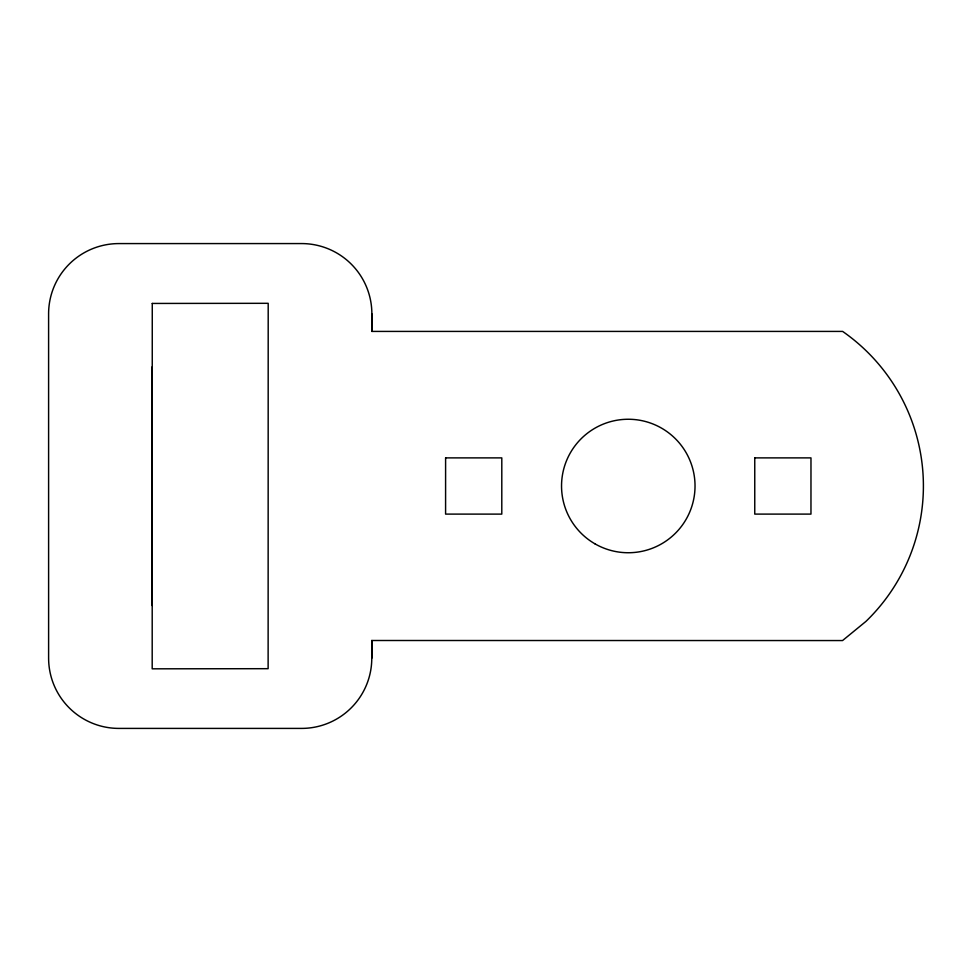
<?xml version="1.0" encoding="UTF-8"?>
<svg xmlns="http://www.w3.org/2000/svg" width="972" height="972" viewBox="0 0 972 972"><rect width="100%" height="100%" fill="white"/><g stroke="black" fill="none" stroke-linecap="round" stroke-linejoin="round"><path stroke-width="1.46" d="M371.863 331.416L371.863 313.847A70.263 70.263 0 0 0 301.599 243.571L118.863 243.583A70.263 70.263 0 0 0 48.6 313.847L48.612 658.129A70.263 70.263 0 0 0 118.888 728.405L301.599 728.405A70.178 70.178 0 0 0 371.778 658.238L371.79 640.499L842.554 640.56L865.943 621.4A188.289 188.289 0 0 0 842.627 331.416L371.863 331.416L371.863 313.847M371.79 640.487L371.79 658.226M152.227 366.687L152.227 605.58M152.264 303.446L152.191 668.821L268.126 668.687L268.199 303.313L152.264 303.446M445.601 457.885L445.589 514.103L501.795 514.115L501.807 457.885L445.601 457.885M754.758 457.885L754.758 514.103L810.964 514.103L810.976 457.885L754.758 457.885M594.9 543.798A66.752 66.752 0 0 0 695.029 486.012A66.752 66.752 0 0 0 594.913 428.19A66.752 66.752 0 0 0 594.9 543.798"/></g></svg>
